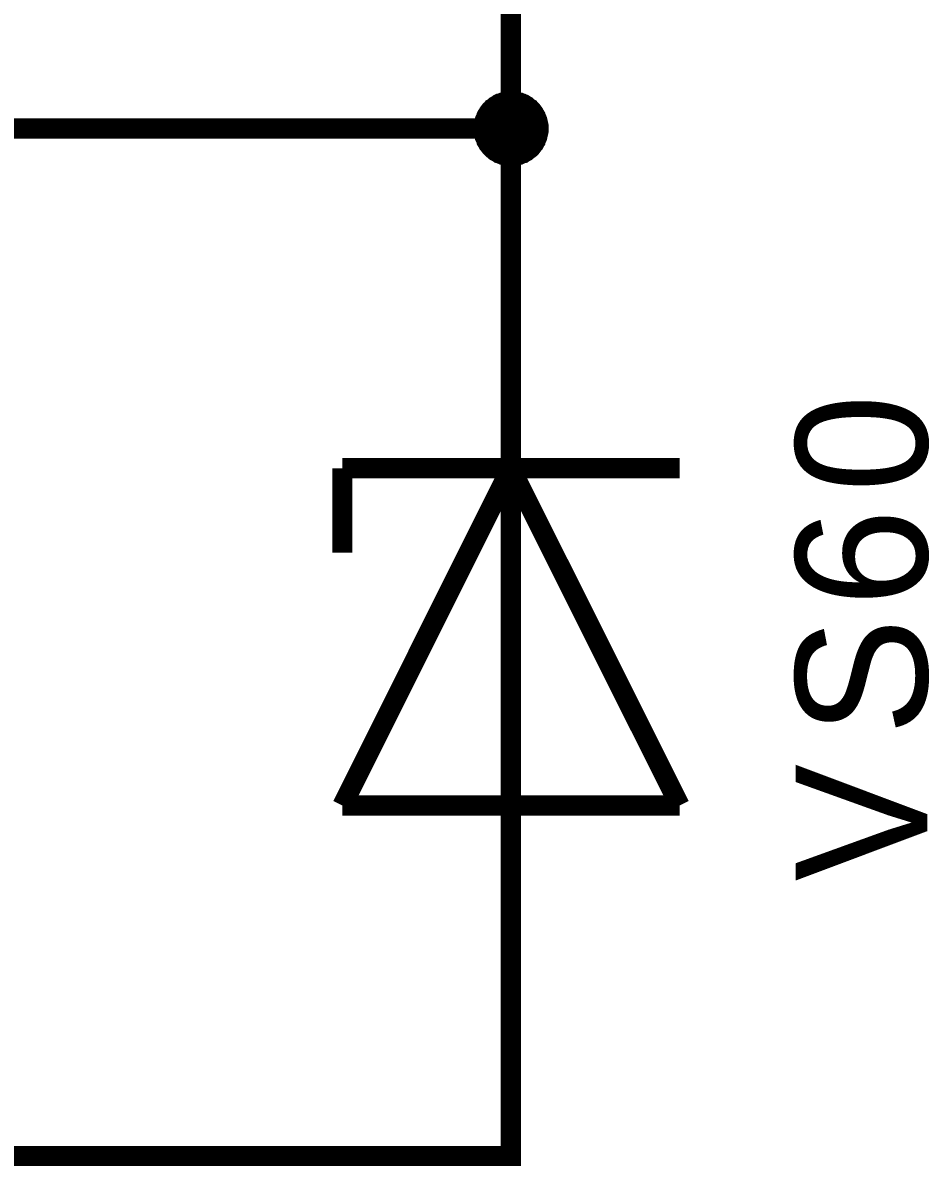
# Model space of a CAD drawing. Header units: millimetres. Extents: x 0 to 20.9, y 0 to 9.5.
# Drawn here: x 2.115 to 2.644, y 2.694 to 3.362 of the extents above; entities that cross this region are included whole.
import ezdxf

# ---------------------------------------------------------------- set-up
doc = ezdxf.new("R2010")
doc.units = ezdxf.units.MM
doc.header["$MEASUREMENT"] = 0
doc.layers.add('Sheet', color=255, linetype='Continuous')

msp = doc.modelspace()

# ---------------------------------------------------------------- linework, layer by layer
at = {"layer": 'Sheet'}
for points, const_width in [([(2.40005, 3.40628), (2.40005, 3.29998), (2.00011, 3.29998)], 0.0118), ([(2.38021, 3.29998), (2.38021, 3.30102), (2.38021, 3.30207), (2.38042, 3.30311), (2.38063, 3.30395), (2.38084, 3.30499), (2.38104, 3.30583), (2.38146, 3.30687), (2.38188, 3.30771), (2.38209, 3.30854), (2.38271, 3.30959), (2.38313, 3.31021), (2.38355, 3.31105), (2.38418, 3.31188), (2.3848, 3.31272), (2.38543, 3.31335), (2.38606, 3.31397), (2.38668, 3.31481), (2.38752, 3.31523), (2.38814, 3.31585), (2.38898, 3.31648), (2.38982, 3.3169), (2.39065, 3.31752), (2.39149, 3.31794), (2.39232, 3.31836), (2.39337, 3.31857), (2.3942, 3.31899), (2.39504, 3.31919), (2.39608, 3.3194), (2.39713, 3.31961), (2.39796, 3.31982), (2.399, 3.31982), (2.40005, 3.31982)], 0.0039), ([(2.38021, 3.29998), (2.38021, 3.30102), (2.38021, 3.30207), (2.38042, 3.30311), (2.38063, 3.30395), (2.38084, 3.30499), (2.38104, 3.30583), (2.38146, 3.30687), (2.38188, 3.30771), (2.38209, 3.30854), (2.38271, 3.30959), (2.38313, 3.31021), (2.38355, 3.31105), (2.38418, 3.31188), (2.3848, 3.31272), (2.38543, 3.31335), (2.38606, 3.31397), (2.38668, 3.31481), (2.38752, 3.31523), (2.38814, 3.31585), (2.38898, 3.31648), (2.38982, 3.3169), (2.39065, 3.31752), (2.39149, 3.31794), (2.39232, 3.31836), (2.39337, 3.31857), (2.3942, 3.31899), (2.39504, 3.31919), (2.39608, 3.3194), (2.39713, 3.31961), (2.39796, 3.31982), (2.399, 3.31982), (2.40005, 3.31982)], 0.0039), ([(2.38021, 3.29998), (2.38021, 3.30102), (2.38021, 3.30207), (2.38042, 3.30311), (2.38063, 3.30395), (2.38084, 3.30499), (2.38104, 3.30583), (2.38146, 3.30687), (2.38188, 3.30771), (2.38209, 3.30854), (2.38271, 3.30959), (2.38313, 3.31021), (2.38355, 3.31105), (2.38418, 3.31188), (2.3848, 3.31272), (2.38543, 3.31335), (2.38606, 3.31397), (2.38668, 3.31481), (2.38752, 3.31523), (2.38814, 3.31585), (2.38898, 3.31648), (2.38982, 3.3169), (2.39065, 3.31752), (2.39149, 3.31794), (2.39232, 3.31836), (2.39337, 3.31857), (2.3942, 3.31899), (2.39504, 3.31919), (2.39608, 3.3194), (2.39713, 3.31961), (2.39796, 3.31982), (2.399, 3.31982), (2.40005, 3.31982)], 0.0039), ([(2.38021, 3.29998), (2.38021, 3.30102), (2.38021, 3.30207), (2.38042, 3.30311), (2.38063, 3.30395), (2.38084, 3.30499), (2.38104, 3.30583), (2.38146, 3.30687), (2.38188, 3.30771), (2.38209, 3.30854), (2.38271, 3.30959), (2.38313, 3.31021), (2.38355, 3.31105), (2.38418, 3.31188), (2.3848, 3.31272), (2.38543, 3.31335), (2.38606, 3.31397), (2.38668, 3.31481), (2.38752, 3.31523), (2.38814, 3.31585), (2.38898, 3.31648), (2.38982, 3.3169), (2.39065, 3.31752), (2.39149, 3.31794), (2.39232, 3.31836), (2.39337, 3.31857), (2.3942, 3.31899), (2.39504, 3.31919), (2.39608, 3.3194), (2.39713, 3.31961), (2.39796, 3.31982), (2.399, 3.31982), (2.40005, 3.31982)], 0.0039), ([(2.38021, 3.29998), (2.38021, 3.30102), (2.38021, 3.30207), (2.38042, 3.30311), (2.38063, 3.30395), (2.38084, 3.30499), (2.38104, 3.30583), (2.38146, 3.30687), (2.38188, 3.30771), (2.38209, 3.30854), (2.38271, 3.30959), (2.38313, 3.31021), (2.38355, 3.31105), (2.38418, 3.31188), (2.3848, 3.31272), (2.38543, 3.31335), (2.38606, 3.31397), (2.38668, 3.31481), (2.38752, 3.31523), (2.38814, 3.31585), (2.38898, 3.31648), (2.38982, 3.3169), (2.39065, 3.31752), (2.39149, 3.31794), (2.39232, 3.31836), (2.39337, 3.31857), (2.3942, 3.31899), (2.39504, 3.31919), (2.39608, 3.3194), (2.39713, 3.31961), (2.39796, 3.31982), (2.399, 3.31982), (2.40005, 3.31982)], 0.0039), ([(2.38021, 3.29998), (2.38021, 3.30102), (2.38021, 3.30207), (2.38042, 3.30311), (2.38063, 3.30395), (2.38084, 3.30499), (2.38104, 3.30583), (2.38146, 3.30687), (2.38188, 3.30771), (2.38209, 3.30854), (2.38271, 3.30959), (2.38313, 3.31021), (2.38355, 3.31105), (2.38418, 3.31188), (2.3848, 3.31272), (2.38543, 3.31335), (2.38606, 3.31397), (2.38668, 3.31481), (2.38752, 3.31523), (2.38814, 3.31585), (2.38898, 3.31648), (2.38982, 3.3169), (2.39065, 3.31752), (2.39149, 3.31794), (2.39232, 3.31836), (2.39337, 3.31857), (2.3942, 3.31899), (2.39504, 3.31919), (2.39608, 3.3194), (2.39713, 3.31961), (2.39796, 3.31982), (2.399, 3.31982), (2.40005, 3.31982)], 0.0039), ([(2.38021, 3.29998), (2.38021, 3.30102), (2.38021, 3.30207), (2.38042, 3.30311), (2.38063, 3.30395), (2.38084, 3.30499), (2.38104, 3.30583), (2.38146, 3.30687), (2.38188, 3.30771), (2.38209, 3.30854), (2.38271, 3.30959), (2.38313, 3.31021), (2.38355, 3.31105), (2.38418, 3.31188), (2.3848, 3.31272), (2.38543, 3.31335), (2.38606, 3.31397), (2.38668, 3.31481), (2.38752, 3.31523), (2.38814, 3.31585), (2.38898, 3.31648), (2.38982, 3.3169), (2.39065, 3.31752), (2.39149, 3.31794), (2.39232, 3.31836), (2.39337, 3.31857), (2.3942, 3.31899), (2.39504, 3.31919), (2.39608, 3.3194), (2.39713, 3.31961), (2.39796, 3.31982), (2.399, 3.31982), (2.40005, 3.31982)], 0.0039), ([(2.38021, 3.29998), (2.38021, 3.30102), (2.38021, 3.30207), (2.38042, 3.30311), (2.38063, 3.30395), (2.38084, 3.30499), (2.38104, 3.30583), (2.38146, 3.30687), (2.38188, 3.30771), (2.38209, 3.30854), (2.38271, 3.30959), (2.38313, 3.31021), (2.38355, 3.31105), (2.38418, 3.31188), (2.3848, 3.31272), (2.38543, 3.31335), (2.38606, 3.31397), (2.38668, 3.31481), (2.38752, 3.31523), (2.38814, 3.31585), (2.38898, 3.31648), (2.38982, 3.3169), (2.39065, 3.31752), (2.39149, 3.31794), (2.39232, 3.31836), (2.39337, 3.31857), (2.3942, 3.31899), (2.39504, 3.31919), (2.39608, 3.3194), (2.39713, 3.31961), (2.39796, 3.31982), (2.399, 3.31982), (2.40005, 3.31982)], 0.0039), ([(2.40005, 3.31982), (2.40005, 3.31982)], 0.0039), ([(2.40005, 3.31982), (2.40109, 3.31982), (2.40214, 3.31982), (2.40318, 3.31961), (2.40402, 3.3194), (2.40506, 3.31919), (2.40611, 3.31899), (2.40694, 3.31857), (2.40778, 3.31836), (2.40882, 3.31794), (2.40966, 3.31752), (2.41049, 3.3169), (2.41133, 3.31648), (2.41195, 3.31585), (2.41279, 3.31523), (2.41362, 3.31481), (2.41425, 3.31397), (2.41488, 3.31335), (2.4155, 3.31272), (2.41613, 3.31188), (2.41676, 3.31105), (2.41717, 3.31021), (2.41759, 3.30959), (2.41822, 3.30854), (2.41843, 3.30771), (2.41885, 3.30687), (2.41926, 3.30583), (2.41947, 3.30499), (2.41968, 3.30395), (2.41989, 3.30311), (2.4201, 3.30207), (2.4201, 3.30102), (2.4201, 3.29998)], 0.0039), ([(2.40005, 3.31982), (2.40005, 3.31982)], 0.0039), ([(2.40005, 3.31982), (2.40109, 3.31982), (2.40214, 3.31982), (2.40318, 3.31961), (2.40402, 3.3194), (2.40506, 3.31919), (2.40611, 3.31899), (2.40694, 3.31857), (2.40778, 3.31836), (2.40882, 3.31794), (2.40966, 3.31752), (2.41049, 3.3169), (2.41133, 3.31648), (2.41195, 3.31585), (2.41279, 3.31523), (2.41362, 3.31481), (2.41425, 3.31397), (2.41488, 3.31335), (2.4155, 3.31272), (2.41613, 3.31188), (2.41676, 3.31105), (2.41717, 3.31021), (2.41759, 3.30959), (2.41822, 3.30854), (2.41843, 3.30771), (2.41885, 3.30687), (2.41926, 3.30583), (2.41947, 3.30499), (2.41968, 3.30395), (2.41989, 3.30311), (2.4201, 3.30207), (2.4201, 3.30102), (2.4201, 3.29998)], 0.0039), ([(2.40005, 3.31982), (2.40005, 3.31982)], 0.0039), ([(2.40005, 3.31982), (2.40109, 3.31982), (2.40214, 3.31982), (2.40318, 3.31961), (2.40402, 3.3194), (2.40506, 3.31919), (2.40611, 3.31899), (2.40694, 3.31857), (2.40778, 3.31836), (2.40882, 3.31794), (2.40966, 3.31752), (2.41049, 3.3169), (2.41133, 3.31648), (2.41195, 3.31585), (2.41279, 3.31523), (2.41362, 3.31481), (2.41425, 3.31397), (2.41488, 3.31335), (2.4155, 3.31272), (2.41613, 3.31188), (2.41676, 3.31105), (2.41717, 3.31021), (2.41759, 3.30959), (2.41822, 3.30854), (2.41843, 3.30771), (2.41885, 3.30687), (2.41926, 3.30583), (2.41947, 3.30499), (2.41968, 3.30395), (2.41989, 3.30311), (2.4201, 3.30207), (2.4201, 3.30102), (2.4201, 3.29998)], 0.0039), ([(2.40005, 3.31982), (2.40005, 3.31982)], 0.0039), ([(2.40005, 3.31982), (2.40109, 3.31982), (2.40214, 3.31982), (2.40318, 3.31961), (2.40402, 3.3194), (2.40506, 3.31919), (2.40611, 3.31899), (2.40694, 3.31857), (2.40778, 3.31836), (2.40882, 3.31794), (2.40966, 3.31752), (2.41049, 3.3169), (2.41133, 3.31648), (2.41195, 3.31585), (2.41279, 3.31523), (2.41362, 3.31481), (2.41425, 3.31397), (2.41488, 3.31335), (2.4155, 3.31272), (2.41613, 3.31188), (2.41676, 3.31105), (2.41717, 3.31021), (2.41759, 3.30959), (2.41822, 3.30854), (2.41843, 3.30771), (2.41885, 3.30687), (2.41926, 3.30583), (2.41947, 3.30499), (2.41968, 3.30395), (2.41989, 3.30311), (2.4201, 3.30207), (2.4201, 3.30102), (2.4201, 3.29998)], 0.0039), ([(2.40005, 3.31982), (2.40005, 3.31982)], 0.0039), ([(2.40005, 3.31982), (2.40109, 3.31982), (2.40214, 3.31982), (2.40318, 3.31961), (2.40402, 3.3194), (2.40506, 3.31919), (2.40611, 3.31899), (2.40694, 3.31857), (2.40778, 3.31836), (2.40882, 3.31794), (2.40966, 3.31752), (2.41049, 3.3169), (2.41133, 3.31648), (2.41195, 3.31585), (2.41279, 3.31523), (2.41362, 3.31481), (2.41425, 3.31397), (2.41488, 3.31335), (2.4155, 3.31272), (2.41613, 3.31188), (2.41676, 3.31105), (2.41717, 3.31021), (2.41759, 3.30959), (2.41822, 3.30854), (2.41843, 3.30771), (2.41885, 3.30687), (2.41926, 3.30583), (2.41947, 3.30499), (2.41968, 3.30395), (2.41989, 3.30311), (2.4201, 3.30207), (2.4201, 3.30102), (2.4201, 3.29998)], 0.0039), ([(2.40005, 3.31982), (2.40005, 3.31982)], 0.0039), ([(2.40005, 3.31982), (2.40109, 3.31982), (2.40214, 3.31982), (2.40318, 3.31961), (2.40402, 3.3194), (2.40506, 3.31919), (2.40611, 3.31899), (2.40694, 3.31857), (2.40778, 3.31836), (2.40882, 3.31794), (2.40966, 3.31752), (2.41049, 3.3169), (2.41133, 3.31648), (2.41195, 3.31585), (2.41279, 3.31523), (2.41362, 3.31481), (2.41425, 3.31397), (2.41488, 3.31335), (2.4155, 3.31272), (2.41613, 3.31188), (2.41676, 3.31105), (2.41717, 3.31021), (2.41759, 3.30959), (2.41822, 3.30854), (2.41843, 3.30771), (2.41885, 3.30687), (2.41926, 3.30583), (2.41947, 3.30499), (2.41968, 3.30395), (2.41989, 3.30311), (2.4201, 3.30207), (2.4201, 3.30102), (2.4201, 3.29998)], 0.0039), ([(2.40005, 3.31982), (2.40005, 3.31982)], 0.0039), ([(2.40005, 3.31982), (2.40109, 3.31982), (2.40214, 3.31982), (2.40318, 3.31961), (2.40402, 3.3194), (2.40506, 3.31919), (2.40611, 3.31899), (2.40694, 3.31857), (2.40778, 3.31836), (2.40882, 3.31794), (2.40966, 3.31752), (2.41049, 3.3169), (2.41133, 3.31648), (2.41195, 3.31585), (2.41279, 3.31523), (2.41362, 3.31481), (2.41425, 3.31397), (2.41488, 3.31335), (2.4155, 3.31272), (2.41613, 3.31188), (2.41676, 3.31105), (2.41717, 3.31021), (2.41759, 3.30959), (2.41822, 3.30854), (2.41843, 3.30771), (2.41885, 3.30687), (2.41926, 3.30583), (2.41947, 3.30499), (2.41968, 3.30395), (2.41989, 3.30311), (2.4201, 3.30207), (2.4201, 3.30102), (2.4201, 3.29998)], 0.0039), ([(2.40005, 3.31982), (2.40005, 3.31982)], 0.0039), ([(2.40005, 3.31982), (2.40109, 3.31982), (2.40214, 3.31982), (2.40318, 3.31961), (2.40402, 3.3194), (2.40506, 3.31919), (2.40611, 3.31899), (2.40694, 3.31857), (2.40778, 3.31836), (2.40882, 3.31794), (2.40966, 3.31752), (2.41049, 3.3169), (2.41133, 3.31648), (2.41195, 3.31585), (2.41279, 3.31523), (2.41362, 3.31481), (2.41425, 3.31397), (2.41488, 3.31335), (2.4155, 3.31272), (2.41613, 3.31188), (2.41676, 3.31105), (2.41717, 3.31021), (2.41759, 3.30959), (2.41822, 3.30854), (2.41843, 3.30771), (2.41885, 3.30687), (2.41926, 3.30583), (2.41947, 3.30499), (2.41968, 3.30395), (2.41989, 3.30311), (2.4201, 3.30207), (2.4201, 3.30102), (2.4201, 3.29998)], 0.0039), ([(2.40005, 3.19994), (2.40005, 3.29998)], 0.0118), ([(2.40005, 3.27993), (2.399, 3.27993), (2.39796, 3.27993), (2.39713, 3.28014), (2.39608, 3.28035), (2.39504, 3.28056), (2.3942, 3.28077), (2.39337, 3.28118), (2.39232, 3.2816), (2.39149, 3.28181), (2.39065, 3.28244), (2.38982, 3.28285), (2.38898, 3.28327), (2.38814, 3.2839), (2.38752, 3.28453), (2.38668, 3.28515), (2.38606, 3.28578), (2.38543, 3.28641), (2.3848, 3.28724), (2.38418, 3.28808), (2.38355, 3.2887), (2.38313, 3.28954), (2.38271, 3.29037), (2.38209, 3.29121), (2.38188, 3.29225), (2.38146, 3.29309), (2.38104, 3.29392), (2.38084, 3.29497), (2.38063, 3.29601), (2.38042, 3.29685), (2.38021, 3.29789), (2.38021, 3.29894), (2.38021, 3.29998)], 0.0039), ([(2.38021, 3.29998), (2.38021, 3.29998)], 0.0039), ([(2.40005, 3.27993), (2.399, 3.27993), (2.39796, 3.27993), (2.39713, 3.28014), (2.39608, 3.28035), (2.39504, 3.28056), (2.3942, 3.28077), (2.39337, 3.28118), (2.39232, 3.2816), (2.39149, 3.28181), (2.39065, 3.28244), (2.38982, 3.28285), (2.38898, 3.28327), (2.38814, 3.2839), (2.38752, 3.28453), (2.38668, 3.28515), (2.38606, 3.28578), (2.38543, 3.28641), (2.3848, 3.28724), (2.38418, 3.28808), (2.38355, 3.2887), (2.38313, 3.28954), (2.38271, 3.29037), (2.38209, 3.29121), (2.38188, 3.29225), (2.38146, 3.29309), (2.38104, 3.29392), (2.38084, 3.29497), (2.38063, 3.29601), (2.38042, 3.29685), (2.38021, 3.29789), (2.38021, 3.29894), (2.38021, 3.29998)], 0.0039), ([(2.38021, 3.29998), (2.38021, 3.29998)], 0.0039), ([(2.40005, 3.27993), (2.399, 3.27993), (2.39796, 3.27993), (2.39713, 3.28014), (2.39608, 3.28035), (2.39504, 3.28056), (2.3942, 3.28077), (2.39337, 3.28118), (2.39232, 3.2816), (2.39149, 3.28181), (2.39065, 3.28244), (2.38982, 3.28285), (2.38898, 3.28327), (2.38814, 3.2839), (2.38752, 3.28453), (2.38668, 3.28515), (2.38606, 3.28578), (2.38543, 3.28641), (2.3848, 3.28724), (2.38418, 3.28808), (2.38355, 3.2887), (2.38313, 3.28954), (2.38271, 3.29037), (2.38209, 3.29121), (2.38188, 3.29225), (2.38146, 3.29309), (2.38104, 3.29392), (2.38084, 3.29497), (2.38063, 3.29601), (2.38042, 3.29685), (2.38021, 3.29789), (2.38021, 3.29894), (2.38021, 3.29998)], 0.0039), ([(2.38021, 3.29998), (2.38021, 3.29998)], 0.0039), ([(2.40005, 3.27993), (2.399, 3.27993), (2.39796, 3.27993), (2.39713, 3.28014), (2.39608, 3.28035), (2.39504, 3.28056), (2.3942, 3.28077), (2.39337, 3.28118), (2.39232, 3.2816), (2.39149, 3.28181), (2.39065, 3.28244), (2.38982, 3.28285), (2.38898, 3.28327), (2.38814, 3.2839), (2.38752, 3.28453), (2.38668, 3.28515), (2.38606, 3.28578), (2.38543, 3.28641), (2.3848, 3.28724), (2.38418, 3.28808), (2.38355, 3.2887), (2.38313, 3.28954), (2.38271, 3.29037), (2.38209, 3.29121), (2.38188, 3.29225), (2.38146, 3.29309), (2.38104, 3.29392), (2.38084, 3.29497), (2.38063, 3.29601), (2.38042, 3.29685), (2.38021, 3.29789), (2.38021, 3.29894), (2.38021, 3.29998)], 0.0039), ([(2.38021, 3.29998), (2.38021, 3.29998)], 0.0039), ([(2.40005, 3.27993), (2.399, 3.27993), (2.39796, 3.27993), (2.39713, 3.28014), (2.39608, 3.28035), (2.39504, 3.28056), (2.3942, 3.28077), (2.39337, 3.28118), (2.39232, 3.2816), (2.39149, 3.28181), (2.39065, 3.28244), (2.38982, 3.28285), (2.38898, 3.28327), (2.38814, 3.2839), (2.38752, 3.28453), (2.38668, 3.28515), (2.38606, 3.28578), (2.38543, 3.28641), (2.3848, 3.28724), (2.38418, 3.28808), (2.38355, 3.2887), (2.38313, 3.28954), (2.38271, 3.29037), (2.38209, 3.29121), (2.38188, 3.29225), (2.38146, 3.29309), (2.38104, 3.29392), (2.38084, 3.29497), (2.38063, 3.29601), (2.38042, 3.29685), (2.38021, 3.29789), (2.38021, 3.29894), (2.38021, 3.29998)], 0.0039), ([(2.38021, 3.29998), (2.38021, 3.29998)], 0.0039), ([(2.40005, 3.27993), (2.399, 3.27993), (2.39796, 3.27993), (2.39713, 3.28014), (2.39608, 3.28035), (2.39504, 3.28056), (2.3942, 3.28077), (2.39337, 3.28118), (2.39232, 3.2816), (2.39149, 3.28181), (2.39065, 3.28244), (2.38982, 3.28285), (2.38898, 3.28327), (2.38814, 3.2839), (2.38752, 3.28453), (2.38668, 3.28515), (2.38606, 3.28578), (2.38543, 3.28641), (2.3848, 3.28724), (2.38418, 3.28808), (2.38355, 3.2887), (2.38313, 3.28954), (2.38271, 3.29037), (2.38209, 3.29121), (2.38188, 3.29225), (2.38146, 3.29309), (2.38104, 3.29392), (2.38084, 3.29497), (2.38063, 3.29601), (2.38042, 3.29685), (2.38021, 3.29789), (2.38021, 3.29894), (2.38021, 3.29998)], 0.0039), ([(2.38021, 3.29998), (2.38021, 3.29998)], 0.0039), ([(2.40005, 3.27993), (2.399, 3.27993), (2.39796, 3.27993), (2.39713, 3.28014), (2.39608, 3.28035), (2.39504, 3.28056), (2.3942, 3.28077), (2.39337, 3.28118), (2.39232, 3.2816), (2.39149, 3.28181), (2.39065, 3.28244), (2.38982, 3.28285), (2.38898, 3.28327), (2.38814, 3.2839), (2.38752, 3.28453), (2.38668, 3.28515), (2.38606, 3.28578), (2.38543, 3.28641), (2.3848, 3.28724), (2.38418, 3.28808), (2.38355, 3.2887), (2.38313, 3.28954), (2.38271, 3.29037), (2.38209, 3.29121), (2.38188, 3.29225), (2.38146, 3.29309), (2.38104, 3.29392), (2.38084, 3.29497), (2.38063, 3.29601), (2.38042, 3.29685), (2.38021, 3.29789), (2.38021, 3.29894), (2.38021, 3.29998)], 0.0039), ([(2.38021, 3.29998), (2.38021, 3.29998)], 0.0039), ([(2.40005, 3.27993), (2.399, 3.27993), (2.39796, 3.27993), (2.39713, 3.28014), (2.39608, 3.28035), (2.39504, 3.28056), (2.3942, 3.28077), (2.39337, 3.28118), (2.39232, 3.2816), (2.39149, 3.28181), (2.39065, 3.28244), (2.38982, 3.28285), (2.38898, 3.28327), (2.38814, 3.2839), (2.38752, 3.28453), (2.38668, 3.28515), (2.38606, 3.28578), (2.38543, 3.28641), (2.3848, 3.28724), (2.38418, 3.28808), (2.38355, 3.2887), (2.38313, 3.28954), (2.38271, 3.29037), (2.38209, 3.29121), (2.38188, 3.29225), (2.38146, 3.29309), (2.38104, 3.29392), (2.38084, 3.29497), (2.38063, 3.29601), (2.38042, 3.29685), (2.38021, 3.29789), (2.38021, 3.29894), (2.38021, 3.29998)], 0.0039), ([(2.38021, 3.29998), (2.38021, 3.29998)], 0.0039), ([(2.4201, 3.29998), (2.4201, 3.29894), (2.4201, 3.29789), (2.41989, 3.29685), (2.41968, 3.29601), (2.41947, 3.29497), (2.41926, 3.29392), (2.41885, 3.29309), (2.41843, 3.29225), (2.41822, 3.29121), (2.41759, 3.29037), (2.41717, 3.28954), (2.41676, 3.2887), (2.41613, 3.28808), (2.4155, 3.28724), (2.41488, 3.28641), (2.41425, 3.28578), (2.41362, 3.28515), (2.41279, 3.28453), (2.41195, 3.2839), (2.41133, 3.28327), (2.41049, 3.28285), (2.40966, 3.28244), (2.40882, 3.28181), (2.40778, 3.2816), (2.40694, 3.28118), (2.40611, 3.28077), (2.40506, 3.28056), (2.40402, 3.28035), (2.40318, 3.28014), (2.40214, 3.27993), (2.40109, 3.27993), (2.40005, 3.27993)], 0.0039), ([(2.4201, 3.29998), (2.4201, 3.29894), (2.4201, 3.29789), (2.41989, 3.29685), (2.41968, 3.29601), (2.41947, 3.29497), (2.41926, 3.29392), (2.41885, 3.29309), (2.41843, 3.29225), (2.41822, 3.29121), (2.41759, 3.29037), (2.41717, 3.28954), (2.41676, 3.2887), (2.41613, 3.28808), (2.4155, 3.28724), (2.41488, 3.28641), (2.41425, 3.28578), (2.41362, 3.28515), (2.41279, 3.28453), (2.41195, 3.2839), (2.41133, 3.28327), (2.41049, 3.28285), (2.40966, 3.28244), (2.40882, 3.28181), (2.40778, 3.2816), (2.40694, 3.28118), (2.40611, 3.28077), (2.40506, 3.28056), (2.40402, 3.28035), (2.40318, 3.28014), (2.40214, 3.27993), (2.40109, 3.27993), (2.40005, 3.27993)], 0.0039), ([(2.4201, 3.29998), (2.4201, 3.29894), (2.4201, 3.29789), (2.41989, 3.29685), (2.41968, 3.29601), (2.41947, 3.29497), (2.41926, 3.29392), (2.41885, 3.29309), (2.41843, 3.29225), (2.41822, 3.29121), (2.41759, 3.29037), (2.41717, 3.28954), (2.41676, 3.2887), (2.41613, 3.28808), (2.4155, 3.28724), (2.41488, 3.28641), (2.41425, 3.28578), (2.41362, 3.28515), (2.41279, 3.28453), (2.41195, 3.2839), (2.41133, 3.28327), (2.41049, 3.28285), (2.40966, 3.28244), (2.40882, 3.28181), (2.40778, 3.2816), (2.40694, 3.28118), (2.40611, 3.28077), (2.40506, 3.28056), (2.40402, 3.28035), (2.40318, 3.28014), (2.40214, 3.27993), (2.40109, 3.27993), (2.40005, 3.27993)], 0.0039), ([(2.4201, 3.29998), (2.4201, 3.29894), (2.4201, 3.29789), (2.41989, 3.29685), (2.41968, 3.29601), (2.41947, 3.29497), (2.41926, 3.29392), (2.41885, 3.29309), (2.41843, 3.29225), (2.41822, 3.29121), (2.41759, 3.29037), (2.41717, 3.28954), (2.41676, 3.2887), (2.41613, 3.28808), (2.4155, 3.28724), (2.41488, 3.28641), (2.41425, 3.28578), (2.41362, 3.28515), (2.41279, 3.28453), (2.41195, 3.2839), (2.41133, 3.28327), (2.41049, 3.28285), (2.40966, 3.28244), (2.40882, 3.28181), (2.40778, 3.2816), (2.40694, 3.28118), (2.40611, 3.28077), (2.40506, 3.28056), (2.40402, 3.28035), (2.40318, 3.28014), (2.40214, 3.27993), (2.40109, 3.27993), (2.40005, 3.27993)], 0.0039), ([(2.4201, 3.29998), (2.4201, 3.29894), (2.4201, 3.29789), (2.41989, 3.29685), (2.41968, 3.29601), (2.41947, 3.29497), (2.41926, 3.29392), (2.41885, 3.29309), (2.41843, 3.29225), (2.41822, 3.29121), (2.41759, 3.29037), (2.41717, 3.28954), (2.41676, 3.2887), (2.41613, 3.28808), (2.4155, 3.28724), (2.41488, 3.28641), (2.41425, 3.28578), (2.41362, 3.28515), (2.41279, 3.28453), (2.41195, 3.2839), (2.41133, 3.28327), (2.41049, 3.28285), (2.40966, 3.28244), (2.40882, 3.28181), (2.40778, 3.2816), (2.40694, 3.28118), (2.40611, 3.28077), (2.40506, 3.28056), (2.40402, 3.28035), (2.40318, 3.28014), (2.40214, 3.27993), (2.40109, 3.27993), (2.40005, 3.27993)], 0.0039), ([(2.4201, 3.29998), (2.4201, 3.29894), (2.4201, 3.29789), (2.41989, 3.29685), (2.41968, 3.29601), (2.41947, 3.29497), (2.41926, 3.29392), (2.41885, 3.29309), (2.41843, 3.29225), (2.41822, 3.29121), (2.41759, 3.29037), (2.41717, 3.28954), (2.41676, 3.2887), (2.41613, 3.28808), (2.4155, 3.28724), (2.41488, 3.28641), (2.41425, 3.28578), (2.41362, 3.28515), (2.41279, 3.28453), (2.41195, 3.2839), (2.41133, 3.28327), (2.41049, 3.28285), (2.40966, 3.28244), (2.40882, 3.28181), (2.40778, 3.2816), (2.40694, 3.28118), (2.40611, 3.28077), (2.40506, 3.28056), (2.40402, 3.28035), (2.40318, 3.28014), (2.40214, 3.27993), (2.40109, 3.27993), (2.40005, 3.27993)], 0.0039), ([(2.4201, 3.29998), (2.4201, 3.29894), (2.4201, 3.29789), (2.41989, 3.29685), (2.41968, 3.29601), (2.41947, 3.29497), (2.41926, 3.29392), (2.41885, 3.29309), (2.41843, 3.29225), (2.41822, 3.29121), (2.41759, 3.29037), (2.41717, 3.28954), (2.41676, 3.2887), (2.41613, 3.28808), (2.4155, 3.28724), (2.41488, 3.28641), (2.41425, 3.28578), (2.41362, 3.28515), (2.41279, 3.28453), (2.41195, 3.2839), (2.41133, 3.28327), (2.41049, 3.28285), (2.40966, 3.28244), (2.40882, 3.28181), (2.40778, 3.2816), (2.40694, 3.28118), (2.40611, 3.28077), (2.40506, 3.28056), (2.40402, 3.28035), (2.40318, 3.28014), (2.40214, 3.27993), (2.40109, 3.27993), (2.40005, 3.27993)], 0.0039), ([(2.4201, 3.29998), (2.4201, 3.29894), (2.4201, 3.29789), (2.41989, 3.29685), (2.41968, 3.29601), (2.41947, 3.29497), (2.41926, 3.29392), (2.41885, 3.29309), (2.41843, 3.29225), (2.41822, 3.29121), (2.41759, 3.29037), (2.41717, 3.28954), (2.41676, 3.2887), (2.41613, 3.28808), (2.4155, 3.28724), (2.41488, 3.28641), (2.41425, 3.28578), (2.41362, 3.28515), (2.41279, 3.28453), (2.41195, 3.2839), (2.41133, 3.28327), (2.41049, 3.28285), (2.40966, 3.28244), (2.40882, 3.28181), (2.40778, 3.2816), (2.40694, 3.28118), (2.40611, 3.28077), (2.40506, 3.28056), (2.40402, 3.28035), (2.40318, 3.28014), (2.40214, 3.27993), (2.40109, 3.27993), (2.40005, 3.27993)], 0.0039), ([(2.4201, 3.29998), (2.4201, 3.29998), (2.4201, 3.29998), (2.4201, 3.29998), (2.4201, 3.29998), (2.4201, 3.29998), (2.4201, 3.29998), (2.4201, 3.29998), (2.4201, 3.29998), (2.4201, 3.29998), (2.4201, 3.29998), (2.4201, 3.29998), (2.4201, 3.29998), (2.4201, 3.29998), (2.4201, 3.29998), (2.4201, 3.29998), (2.4201, 3.29998), (2.4201, 3.29998), (2.4201, 3.29998), (2.4201, 3.29998), (2.4201, 3.29998), (2.4201, 3.29998), (2.4201, 3.29998), (2.4201, 3.29998), (2.4201, 3.29998), (2.4201, 3.29998), (2.4201, 3.29998), (2.4201, 3.29998), (2.4201, 3.29998), (2.4201, 3.29998), (2.4201, 3.29998), (2.4201, 3.29998), (2.4201, 3.29998)], 0.0039), ([(2.4201, 3.29998), (2.4201, 3.29998)], 0.0039), ([(2.4201, 3.29998), (2.4201, 3.29998), (2.4201, 3.29998), (2.4201, 3.29998), (2.4201, 3.29998), (2.4201, 3.29998), (2.4201, 3.29998), (2.4201, 3.29998), (2.4201, 3.29998), (2.4201, 3.29998), (2.4201, 3.29998), (2.4201, 3.29998), (2.4201, 3.29998), (2.4201, 3.29998), (2.4201, 3.29998), (2.4201, 3.29998), (2.4201, 3.29998), (2.4201, 3.29998), (2.4201, 3.29998), (2.4201, 3.29998), (2.4201, 3.29998), (2.4201, 3.29998), (2.4201, 3.29998), (2.4201, 3.29998), (2.4201, 3.29998), (2.4201, 3.29998), (2.4201, 3.29998), (2.4201, 3.29998), (2.4201, 3.29998), (2.4201, 3.29998), (2.4201, 3.29998), (2.4201, 3.29998), (2.4201, 3.29998)], 0.0039), ([(2.4201, 3.29998), (2.4201, 3.29998)], 0.0039), ([(2.4201, 3.29998), (2.4201, 3.29998), (2.4201, 3.29998), (2.4201, 3.29998), (2.4201, 3.29998), (2.4201, 3.29998), (2.4201, 3.29998), (2.4201, 3.29998), (2.4201, 3.29998), (2.4201, 3.29998), (2.4201, 3.29998), (2.4201, 3.29998), (2.4201, 3.29998), (2.4201, 3.29998), (2.4201, 3.29998), (2.4201, 3.29998), (2.4201, 3.29998), (2.4201, 3.29998), (2.4201, 3.29998), (2.4201, 3.29998), (2.4201, 3.29998), (2.4201, 3.29998), (2.4201, 3.29998), (2.4201, 3.29998), (2.4201, 3.29998), (2.4201, 3.29998), (2.4201, 3.29998), (2.4201, 3.29998), (2.4201, 3.29998), (2.4201, 3.29998), (2.4201, 3.29998), (2.4201, 3.29998), (2.4201, 3.29998)], 0.0039), ([(2.4201, 3.29998), (2.4201, 3.29998)], 0.0039), ([(2.4201, 3.29998), (2.4201, 3.29998), (2.4201, 3.29998), (2.4201, 3.29998), (2.4201, 3.29998), (2.4201, 3.29998), (2.4201, 3.29998), (2.4201, 3.29998), (2.4201, 3.29998), (2.4201, 3.29998), (2.4201, 3.29998), (2.4201, 3.29998), (2.4201, 3.29998), (2.4201, 3.29998), (2.4201, 3.29998), (2.4201, 3.29998), (2.4201, 3.29998), (2.4201, 3.29998), (2.4201, 3.29998), (2.4201, 3.29998), (2.4201, 3.29998), (2.4201, 3.29998), (2.4201, 3.29998), (2.4201, 3.29998), (2.4201, 3.29998), (2.4201, 3.29998), (2.4201, 3.29998), (2.4201, 3.29998), (2.4201, 3.29998), (2.4201, 3.29998), (2.4201, 3.29998), (2.4201, 3.29998), (2.4201, 3.29998)], 0.0039), ([(2.4201, 3.29998), (2.4201, 3.29998)], 0.0039), ([(2.4201, 3.29998), (2.4201, 3.29998), (2.4201, 3.29998), (2.4201, 3.29998), (2.4201, 3.29998), (2.4201, 3.29998), (2.4201, 3.29998), (2.4201, 3.29998), (2.4201, 3.29998), (2.4201, 3.29998), (2.4201, 3.29998), (2.4201, 3.29998), (2.4201, 3.29998), (2.4201, 3.29998), (2.4201, 3.29998), (2.4201, 3.29998), (2.4201, 3.29998), (2.4201, 3.29998), (2.4201, 3.29998), (2.4201, 3.29998), (2.4201, 3.29998), (2.4201, 3.29998), (2.4201, 3.29998), (2.4201, 3.29998), (2.4201, 3.29998), (2.4201, 3.29998), (2.4201, 3.29998), (2.4201, 3.29998), (2.4201, 3.29998), (2.4201, 3.29998), (2.4201, 3.29998), (2.4201, 3.29998), (2.4201, 3.29998)], 0.0039), ([(2.4201, 3.29998), (2.4201, 3.29998)], 0.0039), ([(2.4201, 3.29998), (2.4201, 3.29998), (2.4201, 3.29998), (2.4201, 3.29998), (2.4201, 3.29998), (2.4201, 3.29998), (2.4201, 3.29998), (2.4201, 3.29998), (2.4201, 3.29998), (2.4201, 3.29998), (2.4201, 3.29998), (2.4201, 3.29998), (2.4201, 3.29998), (2.4201, 3.29998), (2.4201, 3.29998), (2.4201, 3.29998), (2.4201, 3.29998), (2.4201, 3.29998), (2.4201, 3.29998), (2.4201, 3.29998), (2.4201, 3.29998), (2.4201, 3.29998), (2.4201, 3.29998), (2.4201, 3.29998), (2.4201, 3.29998), (2.4201, 3.29998), (2.4201, 3.29998), (2.4201, 3.29998), (2.4201, 3.29998), (2.4201, 3.29998), (2.4201, 3.29998), (2.4201, 3.29998), (2.4201, 3.29998)], 0.0039), ([(2.4201, 3.29998), (2.4201, 3.29998)], 0.0039), ([(2.4201, 3.29998), (2.4201, 3.29998), (2.4201, 3.29998), (2.4201, 3.29998), (2.4201, 3.29998), (2.4201, 3.29998), (2.4201, 3.29998), (2.4201, 3.29998), (2.4201, 3.29998), (2.4201, 3.29998), (2.4201, 3.29998), (2.4201, 3.29998), (2.4201, 3.29998), (2.4201, 3.29998), (2.4201, 3.29998), (2.4201, 3.29998), (2.4201, 3.29998), (2.4201, 3.29998), (2.4201, 3.29998), (2.4201, 3.29998), (2.4201, 3.29998), (2.4201, 3.29998), (2.4201, 3.29998), (2.4201, 3.29998), (2.4201, 3.29998), (2.4201, 3.29998), (2.4201, 3.29998), (2.4201, 3.29998), (2.4201, 3.29998), (2.4201, 3.29998), (2.4201, 3.29998), (2.4201, 3.29998), (2.4201, 3.29998)], 0.0039), ([(2.4201, 3.29998), (2.4201, 3.29998)], 0.0039), ([(2.4201, 3.29998), (2.4201, 3.29998), (2.4201, 3.29998), (2.4201, 3.29998), (2.4201, 3.29998), (2.4201, 3.29998), (2.4201, 3.29998), (2.4201, 3.29998), (2.4201, 3.29998), (2.4201, 3.29998), (2.4201, 3.29998), (2.4201, 3.29998), (2.4201, 3.29998), (2.4201, 3.29998), (2.4201, 3.29998), (2.4201, 3.29998), (2.4201, 3.29998), (2.4201, 3.29998), (2.4201, 3.29998), (2.4201, 3.29998), (2.4201, 3.29998), (2.4201, 3.29998), (2.4201, 3.29998), (2.4201, 3.29998), (2.4201, 3.29998), (2.4201, 3.29998), (2.4201, 3.29998), (2.4201, 3.29998), (2.4201, 3.29998), (2.4201, 3.29998), (2.4201, 3.29998), (2.4201, 3.29998), (2.4201, 3.29998)], 0.0039), ([(2.4201, 3.29998), (2.4201, 3.29998)], 0.0039), ([(2.40005, 3.10158), (2.40005, 3.19994)], 0.0118), ([(2.49862, 3.10158), (2.30168, 3.10158)], 0.0118), ([(2.30168, 2.90463), (2.40005, 3.10158)], 0.0118), ([(2.30168, 3.10158), (2.30168, 3.05229)], 0.0118), ([(2.40005, 2.90463), (2.40005, 3.10158)], 0.0118), ([(2.40005, 3.10158), (2.49862, 2.90463)], 0.0118), ([(2.49862, 2.90463), (2.30168, 2.90463)], 0.0118), ([(2.40005, 2.90463), (2.40005, 2.80627)], 0.0118), ([(2.40005, 2.80627), (2.40005, 2.69996), (2.00011, 2.69996)], 0.0118)]:
    msp.add_lwpolyline(points, dxfattribs=dict(at, const_width=const_width))
at = {"layer": 'Sheet', "const_width": 0.02}
msp.add_lwpolyline([(2.39, 3.3, 1), (2.41, 3.3, 1)], format="xyb", close=True, dxfattribs=at)

# ---------------------------------------------------------------- texts
at = {"layer": 'Sheet'}
for s, p in [('0', (2.64314, 3.08758)), ('6', (2.64314, 3.02075)), ('S', (2.64314, 2.94557)), ('V', (2.64314, 2.86036))]:
    msp.add_text(s, height=0.07686, rotation=90, dxfattribs=at).set_placement(p)

doc.saveas('drawing.dxf')
